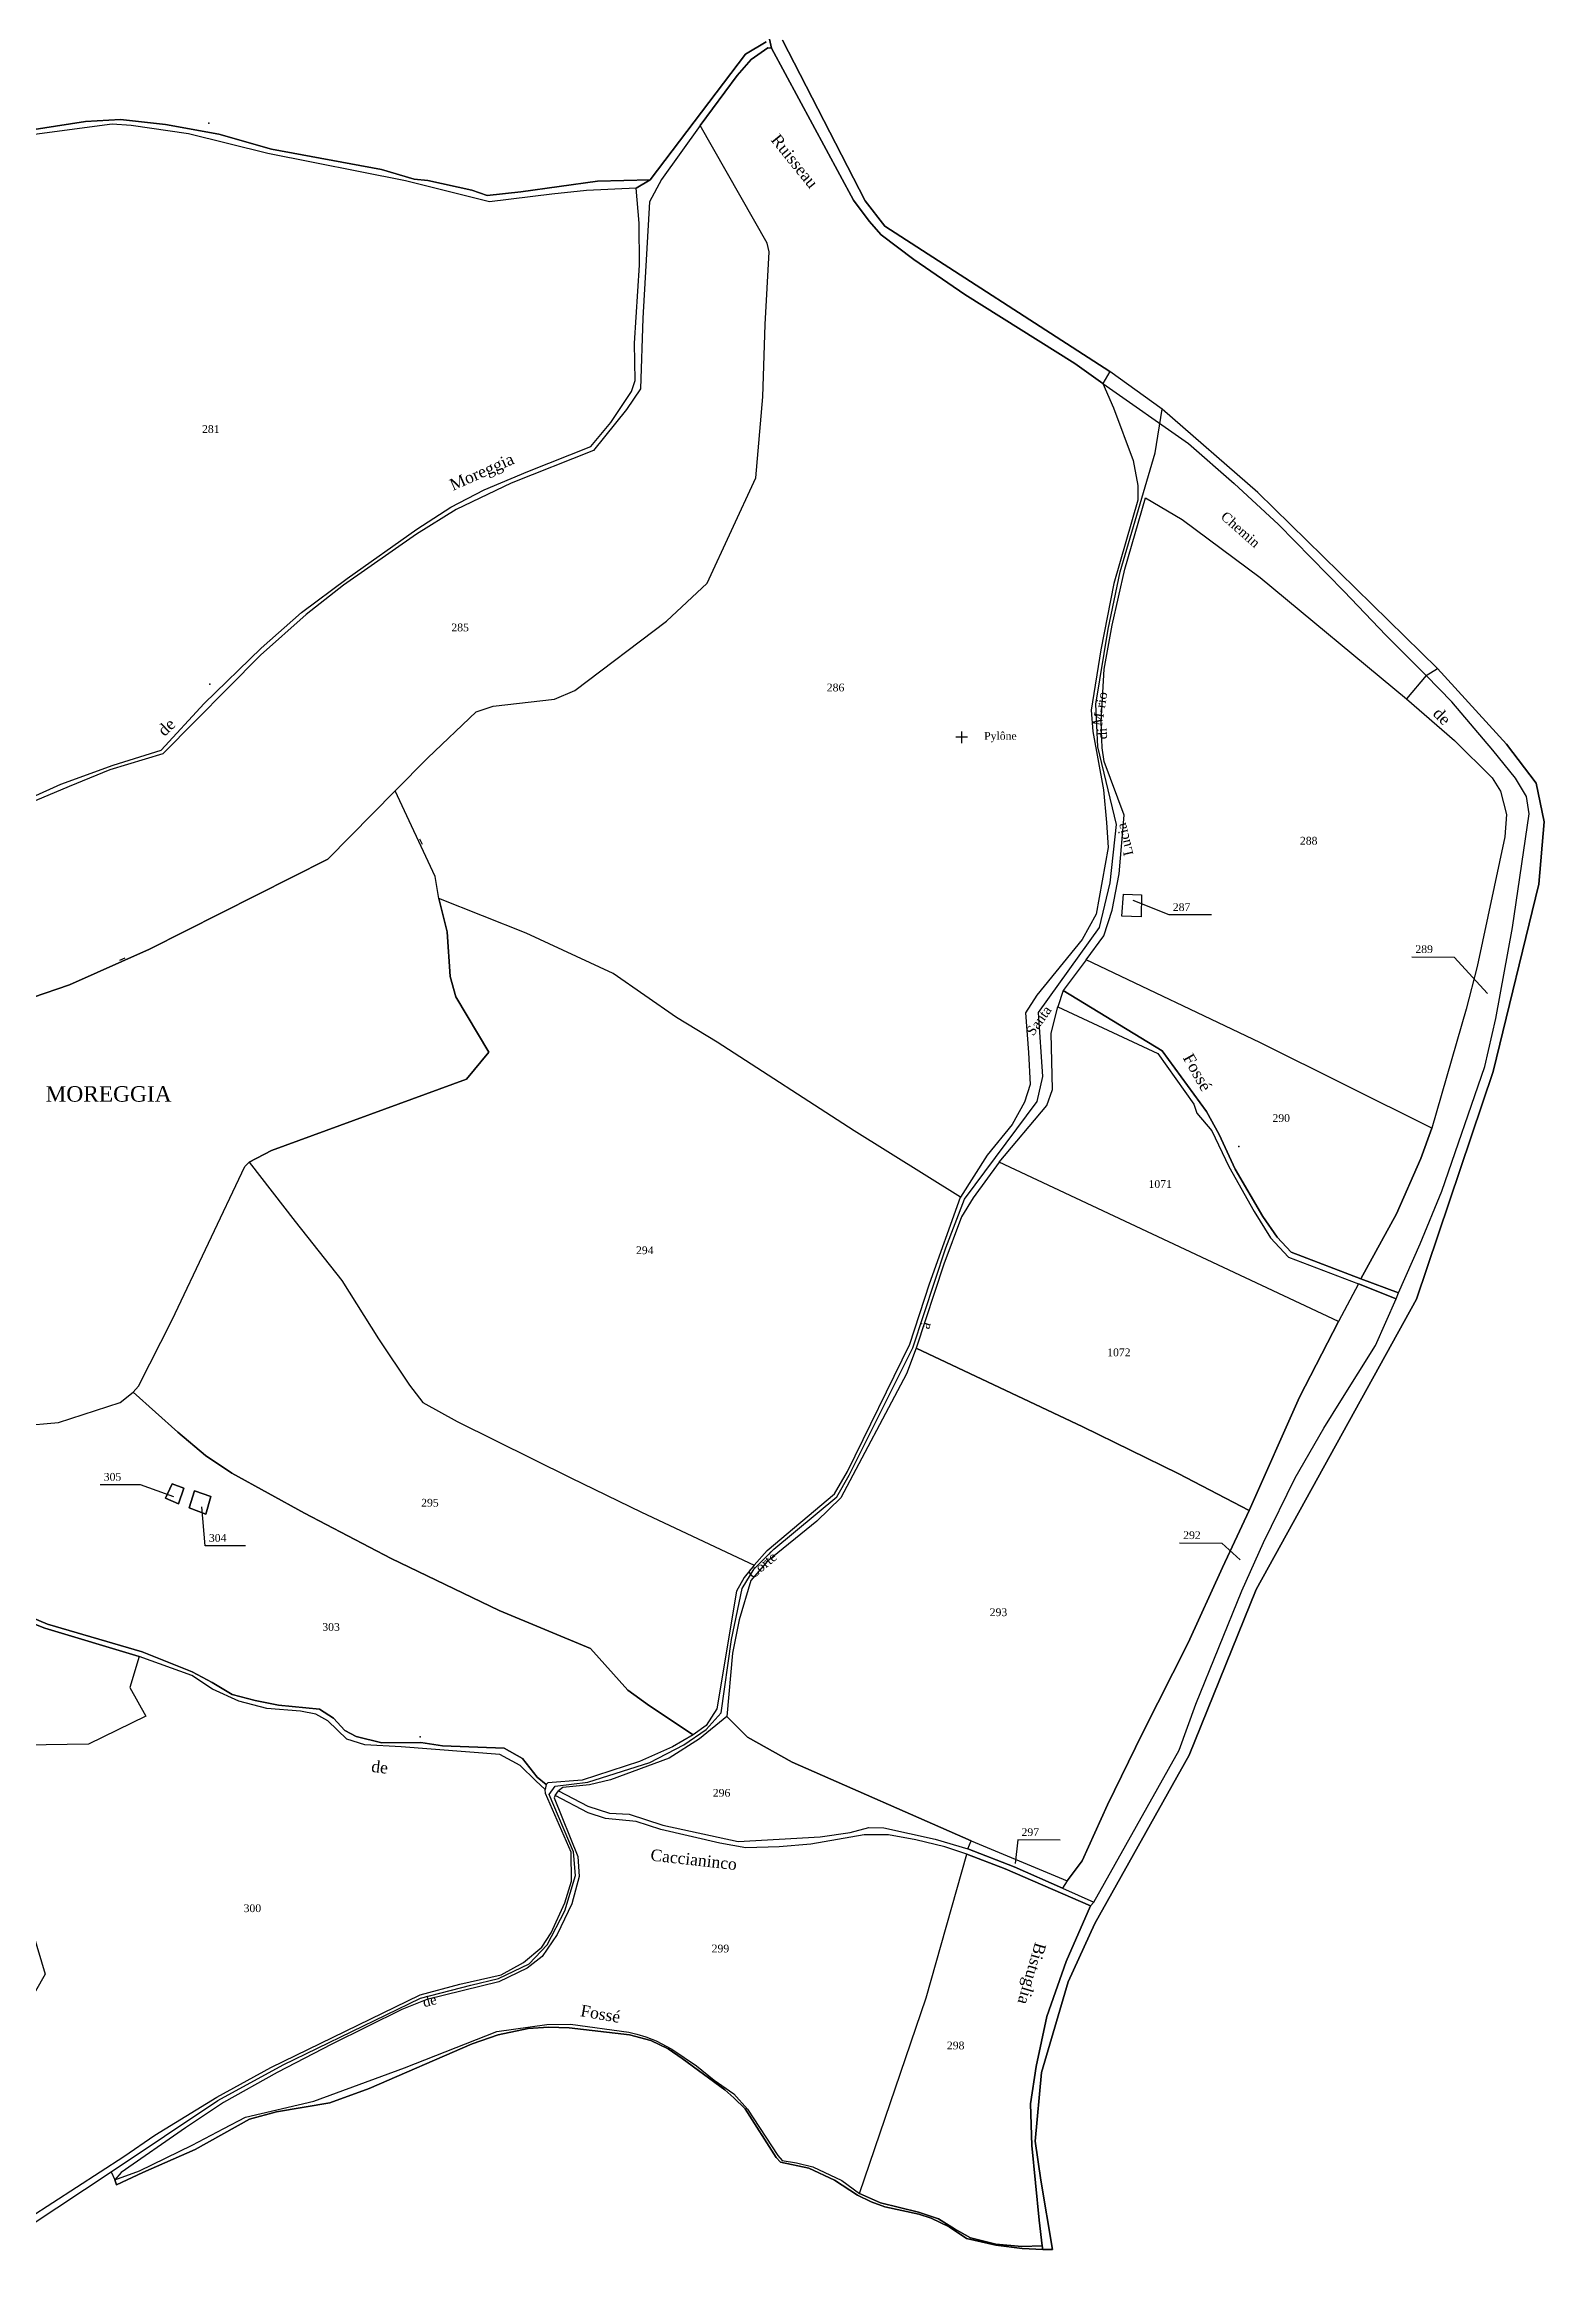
# Model space of a CAD drawing. Extents: x 1206804 to 1210977, y 6152742 to 6157901.
# Drawn here: x 1208818 to 1209206, y 6154330 to 6154907 of the extents above; entities that cross this region are included whole.
import ezdxf

# ---------------------------------------------------------------- set-up
doc = ezdxf.new("R2010")
doc.units = 0
doc.linetypes.add('CONTINU', pattern=[0])
doc.layers.get('0').update_dxf_attribs({"linetype": 'CONTINU'})
for name, color, linetype in [('1FLECHEFL', 7, 'CONTINU'), ('1LIEUDIT', 7, 'CONTINU'), ('1PARCELLE', 7, 'CONTINU'), ('1SUBDSECT', 7, 'CONTINU'), ('1TRONFLUV', 7, 'CONTINU'), ('1TROUPARCELLE', 7, 'CONTINU'), ('1ZONCOMM', 7, 'CONTINU'), ('3BATIDUR', 7, 'CONTINU'), ('3CALVAIRE', 7, 'CONTINU'), ('3CALVAIRETEX', 7, 'CONTINU'), ('3FLECHEPAR', 7, 'CONTINU'), ('3LIEUDITTEX', 7, 'CONTINU'), ('3MURNONMI', 7, 'CONTINU'), ('3PARCELLETEX', 7, 'CONTINU'), ('3PONT', 7, 'CONTINU'), ('3TRONFLUVTEX', 7, 'CONTINU'), ('3ZONCOMMTEX', 7, 'CONTINU')]:
    doc.layers.add(name, color=color, linetype=linetype)
doc.styles.get("Standard").update_dxf_attribs({"font": 'Times New Roman'})

# ---------------------------------------------------------------- blocks, each defined once
blk = doc.blocks.new('FLECHRU1')
blk.add_point((0, 0))
blk = doc.blocks.new('MURNOMI')
blk.add_line((-0.75, 0.5), (0.75, 0.5))
blk = doc.blocks.new('DETATOPO')
for points in [[(-1.5, 0), (1.5, 0)], [(0, -1.5), (0, 1.5)]]:
    blk.add_lwpolyline(points)

msp = doc.modelspace()

# ---------------------------------------------------------------- linework, layer by layer
at = {"layer": '1LIEUDIT'}
msp.add_lwpolyline([(1208793.72, 6154329.84), (1208835.62, 6154357.62), (1208836.51, 6154355.53), (1208836.97, 6154354.23), (1208843.79, 6154357.42), (1208857.32, 6154363.35), (1208871.27, 6154371.2), (1208878.32, 6154373.03), (1208892.02, 6154375.36), (1208902.19, 6154379.08), (1208928.76, 6154390.64), (1208935.54, 6154392.94), (1208943.23, 6154394.55), (1208948.49, 6154394.96), (1208953.82, 6154394.75), (1208969.46, 6154392.95), (1208974.94, 6154391.51), (1208979.42, 6154389.31), (1208983.06, 6154386.85), (1208994, 6154378.78), (1208996.4, 6154376.71), (1208999.32, 6154373.82), (1209007.3, 6154361.28), (1209008.42, 6154360.06), (1209015.72, 6154358.56), (1209022.31, 6154355.42), (1209028.25, 6154351.54), (1209031.8, 6154349.82), (1209035.35, 6154348.58), (1209044.13, 6154346.68), (1209047.34, 6154345.65), (1209051.98, 6154343.39), (1209056.4, 6154340.37), (1209063.99, 6154338.69), (1209070.78, 6154337.8), (1209076.16, 6154337.5), (1209078.65, 6154337.52), (1209075.61, 6154355.45), (1209074.17, 6154365.51), (1209075.84, 6154383.21), (1209082.72, 6154406.6), (1209089.55, 6154421.72), (1209113.96, 6154465.11), (1209131.2, 6154507.91), (1209172.62, 6154582.86), (1209192.4, 6154641.61), (1209204.18, 6154689.92), (1209205.62, 6154706.04), (1209203.54, 6154715.98), (1209195.87, 6154726.11), (1209178.01, 6154745.6), (1209131.62, 6154791.03), (1209106.94, 6154812.55), (1209093.4, 6154822.3), (1209035.33, 6154859.81), (1209030.31, 6154866.31), (1209008.96, 6154907.77)], dxfattribs=at)
at = {"layer": '1PARCELLE'}
for points in [[(1209004.7, 6154907.41), (1208999.34, 6154904.23), (1208974.77, 6154871.74), (1208961.14, 6154871.42), (1208941.41, 6154868.64), (1208932.68, 6154867.74), (1208928.74, 6154869.11), (1208917.33, 6154871.54), (1208913.82, 6154871.89), (1208905.39, 6154874.39), (1208877.02, 6154879.65), (1208863.42, 6154883.58), (1208849.64, 6154886.06), (1208838.04, 6154887.32), (1208828.96, 6154886.78), (1208810.72, 6154883.94), (1208796.07, 6154882.46), (1208774.26, 6154882.68), (1208767.58, 6154882.28), (1208769.21, 6154885.53), (1208775.04, 6154895.01), (1208779.46, 6154900.09), (1208792.74, 6154910.57)], [(1208815.32, 6154660.7), (1208824.81, 6154663.98), (1208845.5, 6154673.16), (1208891.53, 6154696.4), (1208908.89, 6154714.04), (1208917.36, 6154722.56), (1208929.86, 6154734.42), (1208934.19, 6154735.92), (1208950.02, 6154737.74), (1208955.27, 6154739.91), (1208978.99, 6154757.8), (1208989.48, 6154767.67), (1209002.07, 6154794.83), (1209003.89, 6154815.75), (1209004.42, 6154834.45), (1209005.47, 6154853.15), (1209004.98, 6154855.42), (1208987.64, 6154885.76), (1208977.67, 6154871.87), (1208974.55, 6154866.04), (1208972.85, 6154836.04), (1208972.24, 6154817.78), (1208968.69, 6154812.51), (1208960.09, 6154801.86), (1208938.83, 6154793.48), (1208924.66, 6154786.67), (1208914.46, 6154780.28), (1208895.62, 6154767.11), (1208885.92, 6154759.57), (1208874.13, 6154749.03), (1208848.93, 6154723.58), (1208835.26, 6154719.47), (1208824.71, 6154715.17), (1208798.31, 6154704.09)], [(1208815.24, 6154712.41), (1208822.64, 6154715.73), (1208836.07, 6154720.65), (1208848.48, 6154724.57), (1208859.6, 6154736.61), (1208874.35, 6154750.84), (1208884.73, 6154760.08), (1208896.51, 6154768.88), (1208914.48, 6154781.62), (1208923.29, 6154787.27), (1208931.89, 6154791.73), (1208943.17, 6154796.48), (1208959.48, 6154802.95), (1208964.63, 6154809.13), (1208969.9, 6154817.15), (1208970.89, 6154819.94), (1208970.7, 6154829.63), (1208972, 6154849.7), (1208971.88, 6154860.54), (1208971.15, 6154869.58), (1208958.28, 6154869), (1208949.36, 6154868.06), (1208933.25, 6154866.1), (1208911.63, 6154871.48), (1208876.08, 6154878.53), (1208855.57, 6154883.61), (1208840.76, 6154885.82), (1208835.83, 6154886.13), (1208811.92, 6154882.95)], [(1208812.26, 6154550.18), (1208821.99, 6154550.99), (1208837.9, 6154556.2), (1208841.3, 6154558.79), (1208842.67, 6154560.41), (1208851.36, 6154577.52), (1208870.08, 6154617.05), (1208871.24, 6154618.22), (1208877.03, 6154621.21), (1208927.38, 6154639.62), (1208933.11, 6154646.57), (1208924.56, 6154660.83), (1208923.15, 6154666.15), (1208922.38, 6154677.66), (1208920.19, 6154686.23), (1208919.22, 6154691.93), (1208908.89, 6154714.04), (1208891.53, 6154696.4), (1208845.5, 6154673.16), (1208824.81, 6154663.98), (1208815.32, 6154660.7)], [(1208812.26, 6154550.18), (1208821.99, 6154550.99), (1208837.9, 6154556.2), (1208841.3, 6154558.79), (1208852.82, 6154548.52), (1208859.99, 6154542.46), (1208866.79, 6154537.89), (1208885.55, 6154527.58), (1208907.93, 6154515.87), (1208935.81, 6154502.51), (1208959.32, 6154492.65), (1208968.98, 6154481.91), (1208974.56, 6154477.83), (1208985.85, 6154470.35), (1208980.5, 6154467.27), (1208972.01, 6154463.49), (1208957.18, 6154458.69), (1208948.35, 6154457.97), (1208947.88, 6154457.57), (1208945.61, 6154459.48), (1208945.61, 6154459.48), (1208941.83, 6154464.23), (1208937.1, 6154466.92), (1208921.18, 6154467.56), (1208915.54, 6154468.37), (1208905.47, 6154468.31), (1208898.88, 6154469.92), (1208895.89, 6154471.54), (1208893.02, 6154474.65), (1208889.41, 6154477), (1208878.8, 6154478.07), (1208872.78, 6154479.25), (1208866.84, 6154480.83), (1208861.68, 6154483.92), (1208856.51, 6154486.62), (1208843.62, 6154491.76), (1208819.18, 6154498.92), (1208811.27, 6154502.31)], [(1208802.34, 6154504.25), (1208818.45, 6154497.93), (1208842.84, 6154490.63), (1208840.43, 6154482.58), (1208844.55, 6154475.16), (1208829.78, 6154467.93), (1208802.26, 6154467.52)], [(1208796.05, 6154333.8), (1208838.89, 6154361.53), (1208846.84, 6154367.08), (1208862.84, 6154376.87), (1208876.82, 6154384.52), (1208915.36, 6154403.26), (1208925.6, 6154406.02), (1208936.27, 6154408.41), (1208942.07, 6154411.59), (1208946.78, 6154415.6), (1208949.21, 6154419.27), (1208952.74, 6154427.01), (1208954.48, 6154432.63), (1208954.34, 6154440.1), (1208947.77, 6154455.2), (1208947.62, 6154456.28), (1208945.23, 6154458.51), (1208941.21, 6154462.49), (1208935.96, 6154465.27), (1208910.45, 6154467.28), (1208901.07, 6154467.78), (1208896.44, 6154469.24), (1208891.56, 6154473.99), (1208888.48, 6154475.71), (1208884.48, 6154476.48), (1208875.8, 6154477.19), (1208868.57, 6154479.06), (1208861.79, 6154482.18), (1208856.4, 6154485.72), (1208842.84, 6154490.63), (1208842.84, 6154490.63), (1208840.43, 6154482.58), (1208844.55, 6154475.16), (1208829.78, 6154467.93), (1208802.26, 6154467.52)], [(1208811.38, 6154432.61), (1208818.59, 6154408.59), (1208811.06, 6154395.48)], [(1208811.38, 6154432.61), (1208818.59, 6154408.59), (1208811.06, 6154395.48)]]:
    msp.add_lwpolyline(points, dxfattribs=at)
for points in [[(1208908.89, 6154714.04), (1208917.36, 6154722.56), (1208929.86, 6154734.42), (1208934.19, 6154735.92), (1208950.02, 6154737.74), (1208955.27, 6154739.91), (1208978.99, 6154757.8), (1208989.48, 6154767.67), (1209002.07, 6154794.83), (1209003.89, 6154815.75), (1209004.42, 6154834.45), (1209005.47, 6154853.15), (1209004.98, 6154855.42), (1208987.64, 6154885.76), (1208997.21, 6154898.66), (1209000.82, 6154902.8), (1209005.13, 6154905.86), (1209006.08, 6154905.73), (1209027.26, 6154866.47), (1209031.27, 6154861.05), (1209034.36, 6154857.58), (1209042.86, 6154851.18), (1209056.04, 6154842.17), (1209084.4, 6154824.35), (1209091.65, 6154819.18), (1209094.35, 6154812.93), (1209099.45, 6154799.34), (1209100.68, 6154792.86), (1209100.7, 6154789.1), (1209094.48, 6154767.54), (1209091.12, 6154750.44), (1209088.65, 6154734.86), (1209089.03, 6154729.38), (1209091.83, 6154714.31), (1209092.57, 6154705.88), (1209093.02, 6154699.41), (1209089.89, 6154682.2), (1209086.28, 6154675.65), (1209074.6, 6154661.31), (1209071.64, 6154656.78), (1209072.48, 6154646.5), (1209072.83, 6154638.2), (1209071.43, 6154633.65), (1209068.26, 6154627.95), (1209061.79, 6154619.97), (1209054.89, 6154609.19), (1209027.46, 6154626.3), (1208992.1, 6154649.15), (1208981.6, 6154655.54), (1208965.22, 6154666.87), (1208942.78, 6154677.34), (1208920.19, 6154686.23), (1208919.22, 6154691.93), (1208908.89, 6154714.04)], [(1209132.19, 6154649.06), (1209087.36, 6154670.45), (1209091.89, 6154676.62), (1209094.05, 6154683.25), (1209095.81, 6154692.59), (1209097.12, 6154707.77), (1209091.98, 6154721.64), (1209091.45, 6154725.1), (1209091.16, 6154731.84), (1209092, 6154745.46), (1209094.08, 6154756.77), (1209097.34, 6154771.26), (1209102.67, 6154789.63), (1209112.11, 6154784.08), (1209132.23, 6154769.09), (1209170.05, 6154737.8), (1209182.46, 6154727), (1209192.19, 6154717.42), (1209194.32, 6154713.96), (1209195.86, 6154707.91), (1209195.4, 6154702.2), (1209188.25, 6154668.72), (1209185.48, 6154657.66), (1209176.6, 6154626.98), (1209132.19, 6154649.06)], [(1209158.21, 6154588.05), (1209167.96, 6154584.46), (1209173.6, 6154597.08), (1209179.12, 6154610.73), (1209190.23, 6154642.87), (1209193.12, 6154655.32), (1209197.39, 6154678.77), (1209201.71, 6154708.12), (1209200.99, 6154712.55), (1209198.16, 6154717.27), (1209192.35, 6154724.56), (1209181.72, 6154737.04), (1209175.11, 6154743.83), (1209170.05, 6154737.8), (1209182.46, 6154727), (1209192.19, 6154717.42), (1209194.32, 6154713.96), (1209195.86, 6154707.91), (1209195.4, 6154702.2), (1209188.25, 6154668.72), (1209185.48, 6154657.66), (1209176.6, 6154626.98), (1209173.78, 6154619.15), (1209167.46, 6154604.86), (1209158.21, 6154588.05)], [(1209054.89, 6154609.19), (1209027.46, 6154626.3), (1208992.1, 6154649.15), (1208981.6, 6154655.54), (1208965.22, 6154666.87), (1208942.78, 6154677.34), (1208920.19, 6154686.23), (1208922.38, 6154677.66), (1208923.15, 6154666.15), (1208924.56, 6154660.83), (1208933.11, 6154646.57), (1208927.38, 6154639.62), (1208877.03, 6154621.21), (1208871.24, 6154618.22), (1208883.06, 6154602.84), (1208895.19, 6154587.64), (1208904.64, 6154572.59), (1208912.64, 6154560.64), (1208916.05, 6154556.15), (1208924.93, 6154551.23), (1208954.31, 6154536.74), (1208972.51, 6154527.85), (1209001.57, 6154514.17), (1209004.94, 6154517.96), (1209022.32, 6154532.6), (1209025.71, 6154538.39), (1209041.79, 6154571.19), (1209046.85, 6154586.81), (1209054.89, 6154609.19)], [(1209096.54, 6154681.72), (1209096.93, 6154687.37), (1209101.58, 6154687.23), (1209101.53, 6154681.52), (1209096.54, 6154681.72)], [(1209158.21, 6154588.05), (1209167.46, 6154604.86), (1209173.78, 6154619.15), (1209176.6, 6154626.98), (1209132.19, 6154649.06), (1209087.36, 6154670.45), (1209081.39, 6154662.53), (1209106.99, 6154646.95), (1209118.4, 6154631.24), (1209121.64, 6154625.37), (1209125.82, 6154616.36), (1209132.95, 6154604.18), (1209136.65, 6154598.86), (1209140.22, 6154595), (1209158.21, 6154588.05)], [(1209157.62, 6154586.82), (1209152.46, 6154577.09), (1209064.83, 6154618.22), (1209077.16, 6154632.79), (1209078.62, 6154636.99), (1209078.29, 6154651.5), (1209080.05, 6154658.3), (1209105.81, 6154646.21), (1209115.13, 6154633.13), (1209115.88, 6154630.82), (1209119.74, 6154626.24), (1209124.13, 6154617.04), (1209130.73, 6154605.44), (1209134.9, 6154598.69), (1209139.58, 6154593.7), (1209157.62, 6154586.82)], [(1208841.3, 6154558.79), (1208842.67, 6154560.41), (1208851.36, 6154577.52), (1208870.08, 6154617.05), (1208871.24, 6154618.22), (1208883.06, 6154602.84), (1208895.19, 6154587.64), (1208904.64, 6154572.59), (1208912.64, 6154560.64), (1208916.05, 6154556.15), (1208924.93, 6154551.23), (1208954.31, 6154536.74), (1208972.51, 6154527.85), (1209001.57, 6154514.17), (1208999.06, 6154510.97), (1208997.07, 6154507.44), (1208992, 6154477.1), (1208989.22, 6154472.75), (1208985.85, 6154470.35), (1208974.56, 6154477.83), (1208968.98, 6154481.91), (1208959.32, 6154492.65), (1208935.81, 6154502.51), (1208907.93, 6154515.87), (1208885.55, 6154527.58), (1208866.79, 6154537.89), (1208859.99, 6154542.46), (1208852.82, 6154548.52), (1208841.3, 6154558.79)], [(1209152.46, 6154577.09), (1209064.83, 6154618.22), (1209058.13, 6154608.95), (1209055.18, 6154604.11), (1209050.6, 6154591.87), (1209043.47, 6154570.21), (1209086.49, 6154549.91), (1209111.11, 6154537.87), (1209129.39, 6154528.3), (1209142.45, 6154557.57), (1209152.46, 6154577.09)], [(1209157.62, 6154586.82), (1209152.46, 6154577.09), (1209142.45, 6154557.57), (1209129.39, 6154528.3), (1209122.56, 6154513.54), (1209113.67, 6154494.09), (1209101.91, 6154470.82), (1209092.87, 6154452.34), (1209086.3, 6154437.84), (1209082.46, 6154432.68), (1209081.18, 6154430.76), (1209089.28, 6154427.19), (1209111.35, 6154466.39), (1209115.62, 6154478.28), (1209127.52, 6154507.56), (1209133.1, 6154520.06), (1209141.27, 6154536.74), (1209148.71, 6154549.53), (1209153.09, 6154556.6), (1209162.03, 6154570.9), (1209167.37, 6154582.96), (1209157.62, 6154586.82)], [(1209057.61, 6154442.98), (1209082.46, 6154432.68), (1209086.3, 6154437.84), (1209092.87, 6154452.34), (1209101.91, 6154470.82), (1209113.67, 6154494.09), (1209122.56, 6154513.54), (1209129.39, 6154528.3), (1209111.11, 6154537.87), (1209086.49, 6154549.91), (1209043.47, 6154570.21), (1209040.97, 6154563.58), (1209024.02, 6154531.55), (1209017.78, 6154525.53), (1209004.95, 6154515.12), (1209000.75, 6154510.2), (1208997.75, 6154500.03), (1208996.05, 6154491.46), (1208994.55, 6154475.08), (1208999.85, 6154469.78), (1209011.42, 6154463.29), (1209057.61, 6154442.98)], [(1208854.38, 6154534.04), (1208851.35, 6154535.18), (1208849.59, 6154531.47), (1208853.01, 6154529.97), (1208854.38, 6154534.04)], [(1208861.32, 6154531.86), (1208857.15, 6154533.34), (1208855.77, 6154528.98), (1208860.07, 6154527.32), (1208861.32, 6154531.86)], [(1209056.76, 6154440.97), (1209057.61, 6154442.98), (1209011.42, 6154463.29), (1208999.85, 6154469.78), (1208994.55, 6154475.08), (1208987.46, 6154469.38), (1208979.63, 6154464.33), (1208964.51, 6154458.77), (1208959.11, 6154457.45), (1208952.17, 6154456.76), (1208951.13, 6154455.89), (1208958.64, 6154451.95), (1208964.22, 6154450.19), (1208969.31, 6154449.88), (1208978.05, 6154447.05), (1208997.48, 6154442.81), (1209018.67, 6154444.06), (1209026.37, 6154445.13), (1209031.23, 6154446.46), (1209035.09, 6154446.35), (1209048.38, 6154443.48), (1209056.76, 6154440.97)], [(1209028.84, 6154352.02), (1209046.01, 6154402.47), (1209056.48, 6154439.61), (1209050.87, 6154441.48), (1209043.34, 6154443.27), (1209036.26, 6154444.6), (1209029.98, 6154444.6), (1209016.24, 6154442.14), (1209008.08, 6154441.48), (1208999.44, 6154441.23), (1208992.72, 6154442.42), (1208977.49, 6154445.91), (1208971.16, 6154448.04), (1208963.27, 6154448.82), (1208958.72, 6154450.25), (1208950.27, 6154454.75), (1208949.96, 6154454.11), (1208956.1, 6154438.97), (1208956.43, 6154433.84), (1208954.5, 6154426.77), (1208950.75, 6154418.81), (1208946.86, 6154413.14), (1208943.01, 6154410.16), (1208935.69, 6154406.66), (1208917.11, 6154402.05), (1208910.64, 6154399.5), (1208892.59, 6154390.52), (1208878.47, 6154383.22), (1208864.64, 6154375.5), (1208854.76, 6154368.97), (1208838.16, 6154357.39), (1208836.51, 6154355.53), (1208842.89, 6154357.87), (1208856.54, 6154364.49), (1208864.69, 6154368.76), (1208870.27, 6154371.73), (1208887.94, 6154375.79), (1208911.29, 6154384.39), (1208935.13, 6154393.8), (1208948.07, 6154395.63), (1208954.17, 6154395.66), (1208969.25, 6154393.6), (1208971.35, 6154393.1), (1208973.66, 6154392.45), (1208976.3, 6154391.4), (1208980.37, 6154389.24), (1208986.73, 6154384.95), (1208991.3, 6154381.22), (1208996.33, 6154377.75), (1208999.91, 6154373.73), (1209007.76, 6154361.84), (1209008.85, 6154360.5), (1209012.57, 6154359.93), (1209016.79, 6154358.91), (1209024.23, 6154355.36), (1209028.84, 6154352.02)], [(1209028.84, 6154352.02), (1209046.01, 6154402.47), (1209056.48, 6154439.61), (1209066.42, 6154435.75), (1209088.49, 6154426.22), (1209082.2, 6154411.83), (1209077.17, 6154397.64), (1209074.42, 6154384.8), (1209072.99, 6154375.1), (1209073.31, 6154364.39), (1209075.18, 6154345.1), (1209076, 6154338.49), (1209070.75, 6154338.31), (1209064.04, 6154338.91), (1209057.44, 6154340.57), (1209053.33, 6154342.89), (1209049.21, 6154345.46), (1209044.05, 6154347.17), (1209034.25, 6154349.56), (1209028.84, 6154352.02)], [(1209081.18, 6154430.76), (1209068.72, 6154436.29), (1209056.76, 6154440.97), (1209057.61, 6154442.98), (1209082.46, 6154432.68), (1209081.18, 6154430.76)]]:
    msp.add_lwpolyline(points, close=True, dxfattribs=at)
at = {"layer": '1SUBDSECT'}
msp.add_lwpolyline([(1208793.72, 6154329.84), (1208835.62, 6154357.62), (1208836.51, 6154355.53), (1208836.97, 6154354.23), (1208843.79, 6154357.42), (1208857.32, 6154363.35), (1208871.27, 6154371.2), (1208878.32, 6154373.03), (1208892.02, 6154375.36), (1208902.19, 6154379.08), (1208928.76, 6154390.64), (1208935.54, 6154392.94), (1208943.23, 6154394.55), (1208948.49, 6154394.96), (1208953.82, 6154394.75), (1208969.46, 6154392.95), (1208974.94, 6154391.51), (1208979.42, 6154389.31), (1208983.06, 6154386.85), (1208994, 6154378.78), (1208996.4, 6154376.71), (1208999.32, 6154373.82), (1209007.3, 6154361.28), (1209008.42, 6154360.06), (1209015.72, 6154358.56), (1209022.31, 6154355.42), (1209028.25, 6154351.54), (1209031.8, 6154349.82), (1209035.35, 6154348.58), (1209044.13, 6154346.68), (1209047.34, 6154345.65), (1209051.98, 6154343.39), (1209056.4, 6154340.37), (1209063.99, 6154338.69), (1209070.78, 6154337.8), (1209076.16, 6154337.5), (1209078.65, 6154337.52), (1209075.61, 6154355.45), (1209074.17, 6154365.51), (1209075.84, 6154383.21), (1209082.72, 6154406.6), (1209089.55, 6154421.72), (1209113.96, 6154465.11), (1209131.2, 6154507.91), (1209172.62, 6154582.86), (1209192.4, 6154641.61), (1209204.18, 6154689.92), (1209205.62, 6154706.04), (1209203.54, 6154715.98), (1209195.87, 6154726.11), (1209178.01, 6154745.6), (1209131.62, 6154791.03), (1209106.94, 6154812.55), (1209093.4, 6154822.3), (1209035.33, 6154859.81), (1209030.31, 6154866.31), (1209008.96, 6154907.77)], dxfattribs=at)
at = {"layer": '1TRONFLUV'}
for points in [[(1209005.58, 6154908.05), (1209006.08, 6154905.73), (1209005.13, 6154905.86), (1209000.82, 6154902.8), (1208997.21, 6154898.66), (1208987.64, 6154885.76), (1208977.67, 6154871.87), (1208974.55, 6154866.04), (1208972.85, 6154836.04), (1208972.24, 6154817.78), (1208968.69, 6154812.51), (1208960.09, 6154801.86), (1208938.83, 6154793.48), (1208924.66, 6154786.67), (1208914.46, 6154780.28), (1208895.62, 6154767.11), (1208885.92, 6154759.57), (1208874.13, 6154749.03), (1208848.93, 6154723.58), (1208835.26, 6154719.47), (1208824.71, 6154715.17), (1208798.31, 6154704.09)], [(1208815.24, 6154712.41), (1208822.64, 6154715.73), (1208836.07, 6154720.65), (1208848.48, 6154724.57), (1208859.6, 6154736.61), (1208874.35, 6154750.84), (1208884.73, 6154760.08), (1208896.51, 6154768.88), (1208914.48, 6154781.62), (1208923.29, 6154787.27), (1208931.89, 6154791.73), (1208943.17, 6154796.48), (1208959.48, 6154802.95), (1208964.63, 6154809.13), (1208969.9, 6154817.15), (1208970.89, 6154819.94), (1208970.7, 6154829.63), (1208972, 6154849.7), (1208971.88, 6154860.54), (1208971.15, 6154869.58), (1208974.77, 6154871.74), (1208974.77, 6154871.74), (1208999.34, 6154904.23), (1209004.7, 6154907.41)], [(1209008.96, 6154907.77), (1209030.31, 6154866.31), (1209035.33, 6154859.81), (1209093.4, 6154822.3), (1209091.65, 6154819.18), (1209091.65, 6154819.18), (1209084.4, 6154824.35), (1209056.04, 6154842.17), (1209042.86, 6154851.18), (1209034.36, 6154857.58), (1209031.27, 6154861.05), (1209027.26, 6154866.47), (1209006.08, 6154905.73), (1209005.58, 6154908.05)], [(1208810.72, 6154883.94), (1208828.96, 6154886.78), (1208838.04, 6154887.32), (1208849.64, 6154886.06), (1208863.42, 6154883.58), (1208877.02, 6154879.65), (1208905.39, 6154874.39), (1208913.82, 6154871.89), (1208917.33, 6154871.54), (1208928.74, 6154869.11), (1208932.68, 6154867.74), (1208941.41, 6154868.64), (1208961.14, 6154871.42), (1208974.77, 6154871.74), (1208971.15, 6154869.58), (1208971.15, 6154869.58), (1208958.28, 6154869), (1208949.36, 6154868.06), (1208933.25, 6154866.1), (1208911.63, 6154871.48), (1208876.08, 6154878.53), (1208855.57, 6154883.61), (1208840.76, 6154885.82), (1208835.83, 6154886.13), (1208811.92, 6154882.95)], [(1208811.27, 6154502.31), (1208819.18, 6154498.92), (1208843.62, 6154491.76), (1208856.51, 6154486.62), (1208861.68, 6154483.92), (1208866.84, 6154480.83), (1208872.78, 6154479.25), (1208878.8, 6154478.07), (1208889.41, 6154477), (1208893.02, 6154474.65), (1208895.89, 6154471.54), (1208898.88, 6154469.92), (1208905.47, 6154468.31), (1208915.54, 6154468.37), (1208921.18, 6154467.56), (1208937.1, 6154466.92), (1208941.83, 6154464.23), (1208945.61, 6154459.48), (1208947.88, 6154457.57), (1208947.62, 6154456.28), (1208945.23, 6154458.51), (1208941.21, 6154462.49), (1208935.96, 6154465.27), (1208910.45, 6154467.28), (1208901.07, 6154467.78), (1208896.44, 6154469.24), (1208891.56, 6154473.99), (1208888.48, 6154475.71), (1208884.48, 6154476.48), (1208875.8, 6154477.19), (1208868.57, 6154479.06), (1208861.79, 6154482.18), (1208856.4, 6154485.72), (1208842.84, 6154490.63), (1208842.84, 6154490.63), (1208818.45, 6154497.93), (1208802.34, 6154504.25)]]:
    msp.add_lwpolyline(points, dxfattribs=at)
for points in [[(1209167.96, 6154584.46), (1209173.6, 6154597.08), (1209179.12, 6154610.73), (1209190.23, 6154642.87), (1209193.12, 6154655.32), (1209197.39, 6154678.77), (1209201.71, 6154708.12), (1209200.99, 6154712.55), (1209198.16, 6154717.27), (1209192.35, 6154724.56), (1209181.72, 6154737.04), (1209175.11, 6154743.83), (1209178.01, 6154745.6), (1209195.87, 6154726.11), (1209203.54, 6154715.98), (1209205.62, 6154706.04), (1209204.18, 6154689.92), (1209192.4, 6154641.61), (1209172.62, 6154582.86), (1209131.2, 6154507.91), (1209113.96, 6154465.11), (1209089.55, 6154421.72), (1209082.72, 6154406.6), (1209075.84, 6154383.21), (1209074.17, 6154365.51), (1209075.61, 6154355.45), (1209078.65, 6154337.52), (1209076.16, 6154337.5), (1209076, 6154338.49), (1209075.18, 6154345.1), (1209073.31, 6154364.39), (1209072.99, 6154375.1), (1209074.42, 6154384.8), (1209077.17, 6154397.64), (1209082.2, 6154411.83), (1209088.49, 6154426.22), (1209089.28, 6154427.19), (1209111.35, 6154466.39), (1209115.62, 6154478.28), (1209127.52, 6154507.56), (1209133.1, 6154520.06), (1209141.27, 6154536.74), (1209148.71, 6154549.53), (1209153.09, 6154556.6), (1209162.03, 6154570.9), (1209167.37, 6154582.96), (1209167.96, 6154584.46)], [(1209167.96, 6154584.46), (1209158.21, 6154588.05), (1209140.22, 6154595), (1209136.65, 6154598.86), (1209132.95, 6154604.18), (1209125.82, 6154616.36), (1209121.64, 6154625.37), (1209118.4, 6154631.24), (1209106.99, 6154646.95), (1209081.39, 6154662.53), (1209080.05, 6154658.3), (1209105.81, 6154646.21), (1209115.13, 6154633.13), (1209115.88, 6154630.82), (1209119.74, 6154626.24), (1209124.13, 6154617.04), (1209130.73, 6154605.44), (1209134.9, 6154598.69), (1209139.58, 6154593.7), (1209157.62, 6154586.82), (1209167.37, 6154582.96), (1209167.96, 6154584.46)], [(1209056.76, 6154440.97), (1209068.72, 6154436.29), (1209081.18, 6154430.76), (1209089.28, 6154427.19), (1209088.49, 6154426.22), (1209066.42, 6154435.75), (1209056.48, 6154439.61), (1209050.87, 6154441.48), (1209043.34, 6154443.27), (1209036.26, 6154444.6), (1209029.98, 6154444.6), (1209016.24, 6154442.14), (1209008.08, 6154441.48), (1208999.44, 6154441.23), (1208992.72, 6154442.42), (1208977.49, 6154445.91), (1208971.16, 6154448.04), (1208963.27, 6154448.82), (1208958.72, 6154450.25), (1208950.27, 6154454.75), (1208951.13, 6154455.89), (1208958.64, 6154451.95), (1208964.22, 6154450.19), (1208969.31, 6154449.88), (1208978.05, 6154447.05), (1208997.48, 6154442.81), (1209018.67, 6154444.06), (1209026.37, 6154445.13), (1209031.23, 6154446.46), (1209035.09, 6154446.35), (1209048.38, 6154443.48), (1209056.76, 6154440.97)], [(1209028.84, 6154352.02), (1209034.25, 6154349.56), (1209044.05, 6154347.17), (1209049.21, 6154345.46), (1209053.33, 6154342.89), (1209057.44, 6154340.57), (1209064.04, 6154338.91), (1209070.75, 6154338.31), (1209076, 6154338.49), (1209076.16, 6154337.5), (1209070.78, 6154337.8), (1209063.99, 6154338.69), (1209056.4, 6154340.37), (1209051.98, 6154343.39), (1209047.34, 6154345.65), (1209044.13, 6154346.68), (1209035.35, 6154348.58), (1209031.8, 6154349.82), (1209028.25, 6154351.54), (1209022.31, 6154355.42), (1209015.72, 6154358.56), (1209008.42, 6154360.06), (1209007.3, 6154361.28), (1208999.32, 6154373.82), (1208996.4, 6154376.71), (1208994, 6154378.78), (1208983.06, 6154386.85), (1208979.42, 6154389.31), (1208974.94, 6154391.51), (1208969.46, 6154392.95), (1208953.82, 6154394.75), (1208948.49, 6154394.96), (1208943.23, 6154394.55), (1208935.54, 6154392.94), (1208928.76, 6154390.64), (1208902.19, 6154379.08), (1208892.02, 6154375.36), (1208878.32, 6154373.03), (1208871.27, 6154371.2), (1208857.32, 6154363.35), (1208843.79, 6154357.42), (1208836.97, 6154354.23), (1208836.51, 6154355.53), (1208842.89, 6154357.87), (1208856.54, 6154364.49), (1208864.69, 6154368.76), (1208870.27, 6154371.73), (1208887.94, 6154375.79), (1208911.29, 6154384.39), (1208935.13, 6154393.8), (1208948.07, 6154395.63), (1208954.17, 6154395.66), (1208969.25, 6154393.6), (1208971.35, 6154393.1), (1208973.66, 6154392.45), (1208976.3, 6154391.4), (1208980.37, 6154389.24), (1208986.73, 6154384.95), (1208991.3, 6154381.22), (1208996.33, 6154377.75), (1208999.91, 6154373.73), (1209007.76, 6154361.84), (1209008.85, 6154360.5), (1209012.57, 6154359.93), (1209016.79, 6154358.91), (1209024.23, 6154355.36), (1209028.84, 6154352.02)]]:
    msp.add_lwpolyline(points, close=True, dxfattribs=at)
at = {"layer": '1TROUPARCELLE'}
for points in [[(1209096.54, 6154681.72), (1209096.93, 6154687.37), (1209101.58, 6154687.23), (1209101.53, 6154681.52), (1209096.54, 6154681.72)], [(1208849.59, 6154531.47), (1208851.35, 6154535.18), (1208854.38, 6154534.04), (1208853.01, 6154529.97), (1208849.59, 6154531.47)], [(1208855.77, 6154528.98), (1208857.15, 6154533.34), (1208861.32, 6154531.86), (1208860.07, 6154527.32), (1208855.77, 6154528.98)]]:
    msp.add_lwpolyline(points, close=True, dxfattribs=at)
at = {"layer": '1ZONCOMM'}
for points in [[(1208793.72, 6154329.84), (1208835.62, 6154357.62), (1208863.12, 6154376.03), (1208880.02, 6154385.18), (1208915.44, 6154402.41), (1208928.49, 6154405.74), (1208935.59, 6154407.45), (1208943.56, 6154411.27), (1208948.13, 6154416.16), (1208952.76, 6154424.93), (1208955.51, 6154434.03), (1208954.98, 6154440.19), (1208948.69, 6154454.96), (1208950.23, 6154457.12), (1208958.63, 6154458.16), (1208974.7, 6154463.23), (1208983.48, 6154467.8), (1208989.25, 6154471.74), (1208993.1, 6154476.09), (1208995.74, 6154494.96), (1208998.52, 6154508.16), (1209001.58, 6154513.19), (1209006.65, 6154518.26), (1209022.94, 6154531.8), (1209026.12, 6154537.41), (1209042.58, 6154570.3), (1209051.07, 6154596.12), (1209055.9, 6154608.62), (1209074.7, 6154633.82), (1209076.12, 6154640.27), (1209075.01, 6154656.79), (1209090.78, 6154678.76), (1209093.5, 6154690.33), (1209095.13, 6154705.32), (1209090.34, 6154725.43), (1209089.81, 6154736.37), (1209092.99, 6154755.76), (1209096.11, 6154770.59), (1209105.16, 6154801.31), (1209106.94, 6154812.55)], [(1209131.62, 6154791.03), (1209178.01, 6154745.6)]]:
    msp.add_lwpolyline(points, dxfattribs=at)
at = {"layer": '3BATIDUR'}
for points in [[(1209096.93, 6154687.37), (1209101.58, 6154687.23), (1209101.53, 6154681.52), (1209096.54, 6154681.72), (1209096.93, 6154687.37)], [(1208851.35, 6154535.18), (1208854.38, 6154534.04), (1208853.01, 6154529.97), (1208849.59, 6154531.47), (1208851.35, 6154535.18)], [(1208857.15, 6154533.34), (1208861.32, 6154531.86), (1208860.07, 6154527.32), (1208855.77, 6154528.98), (1208857.15, 6154533.34)]]:
    msp.add_lwpolyline(points, close=True, dxfattribs=at)
at = {"layer": '3FLECHEPAR'}
for points in [[(1209119.7, 6154682), (1209108.78, 6154682.02), (1209099.46, 6154685.71)], [(1209171.42, 6154671.17), (1209182.33, 6154671.15), (1209190.98, 6154661.74)], [(1208832.75, 6154534.98), (1208843.1, 6154534.96), (1208851.73, 6154531.92)], [(1208870.26, 6154519.18), (1208859.9, 6154519.2), (1208859.03, 6154529.27)], [(1209111.45, 6154519.91), (1209122.37, 6154519.89), (1209127.06, 6154515.59)], [(1209080.63, 6154443.23), (1209069.72, 6154443.26), (1209068.98, 6154437.2)]]:
    msp.add_lwpolyline(points, dxfattribs=at)
at = {"layer": '3PONT'}
msp.add_lwpolyline([(1209091.65, 6154819.18), (1209113.79, 6154803.7), (1209125.54, 6154793.38), (1209137, 6154782.77), (1209153.82, 6154765.59), (1209164.79, 6154754.16), (1209175.11, 6154743.83), (1209178.01, 6154745.6), (1209131.62, 6154791.03), (1209106.94, 6154812.55), (1209093.4, 6154822.3), (1209091.65, 6154819.18)], close=True, dxfattribs=at)

# ---------------------------------------------------------------- block references
at = {"layer": '1FLECHEFL'}
for p, rotation in [((1208860.81, 6154886.42), 349.2), ((1208861.1, 6154741.54), 43.9), ((1209126.78, 6154622.21), 301.7), ((1208915.37, 6154469.85), 358.1)]:
    msp.add_blockref('FLECHRU1', p, dxfattribs=dict(at, rotation=rotation))
at = {"layer": '3CALVAIRE', "rotation": 90}
msp.add_blockref('DETATOPO', (1209055.22, 6154727.86), dxfattribs=at)
at = {"layer": '3MURNONMI'}
for p, rotation in [((1208915.08, 6154700.78), 295.2), ((1208838.72, 6154670.16), 24)]:
    msp.add_blockref('MURNOMI', p, dxfattribs=dict(at, rotation=rotation))

# ---------------------------------------------------------------- texts
at = {"layer": '3CALVAIRETEX'}
msp.add_text('Pylône', height=2, dxfattribs=at).set_placement((1209060.99, 6154727.24))
at = {"layer": '3LIEUDITTEX'}
msp.add_text('MOREGGIA', height=4, dxfattribs=at).set_placement((1208818.65, 6154633.81))
at = {"layer": '3PARCELLETEX'}
for s, p in [('281', (1208859.05, 6154806.43)), ('285', (1208923.43, 6154755.22)), ('286', (1209020.36, 6154739.71)), ('288', (1209142.52, 6154700.17)), ('287', (1209109.7, 6154683.02)), ('289', (1209172.33, 6154672.17)), ('290', (1209135.43, 6154628.58)), ('1071', (1209103.42, 6154611.56)), ('294', (1208971.1, 6154594.45)), ('1072', (1209092.76, 6154568.1)), ('305', (1208833.68, 6154535.98)), ('295', (1208915.63, 6154529.29)), ('304', (1208860.82, 6154520.2)), ('292', (1209112.38, 6154520.91)), ('293', (1209062.42, 6154501.02)), ('303', (1208890.11, 6154497.22)), ('296', (1208990.93, 6154454.41)), ('297', (1209070.64, 6154444.26)), ('300', (1208869.79, 6154424.62)), ('299', (1208990.63, 6154414.22)), ('298', (1209051.37, 6154389.2))]:
    msp.add_text(s, height=2, dxfattribs=at).set_placement(p)
at = {"layer": '3TRONFLUVTEX'}
for s, rotation, p in [('Ruisseau', 308.8, (1209005.77, 6154882.01)), ('Moreggia', 23.9, (1208923.83, 6154791.46)), ('de', 43.8, (1208849.35, 6154727.94)), ('de', 314.8, (1209176.62, 6154733.76)), ('Fossé', 299.6, (1209112.2, 6154645.15)), ('de', 353.5, (1208902.64, 6154460.82)), ('Caccianinco', 353.6, (1208974.72, 6154437.95)), ('Bistuglia', 253.7, (1209074.19, 6154417)), ('Fossé', 350.1, (1208956.59, 6154397.79))]:
    msp.add_text(s, height=3, rotation=rotation, dxfattribs=at).set_placement(p)
at = {"layer": '3ZONCOMMTEX'}
for s, rotation, p in [('Chemin', 318.6, (1209121.88, 6154784.51)), ('M-rio', 80.6, (1209091.41, 6154730.67)), ('di', 92.8, (1209092.76, 6154727.41)), ('Lucia', 103.4, (1209099.53, 6154697.62)), ('Santa', 54.4, (1209073.66, 6154650.62)), ('à ', 71.7, (1209046.74, 6154574.92)), ('Corté', 39.7, (1209001.28, 6154510.53)), ('de', 14.4, (1208916.4, 6154400.06))]:
    msp.add_text(s, height=2.5, rotation=rotation, dxfattribs=at).set_placement(p)

doc.saveas('drawing.dxf')
